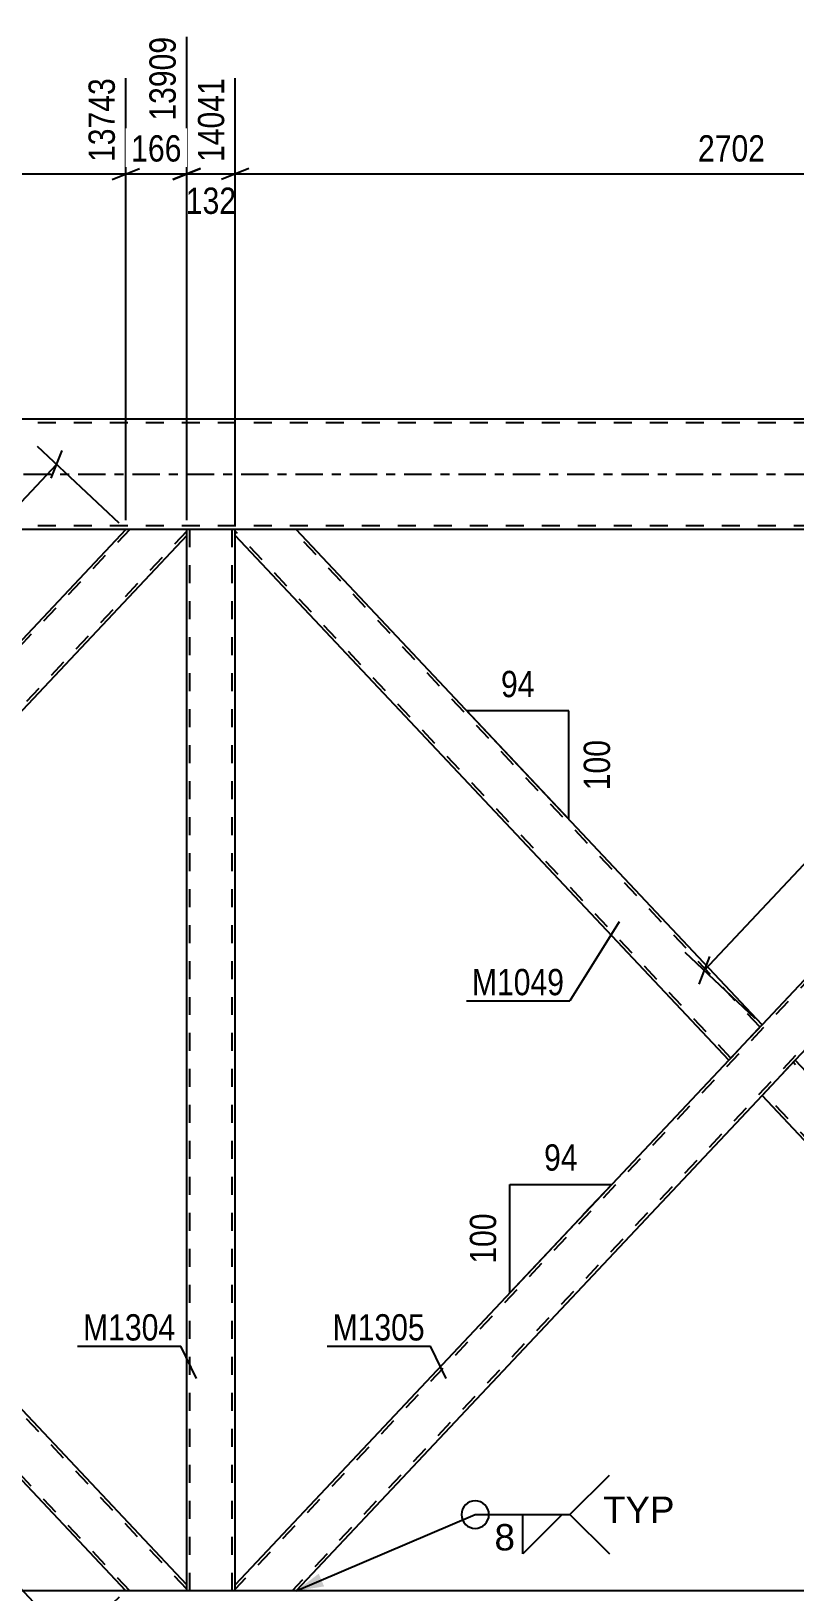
# Model space of a CAD drawing. Header units: millimetres. Extents: x -153 to 1036, y -682 to 159.
# Drawn here: x 521.3 to 604.5, y -121.7 to 48.3 of the extents above; entities that cross this region are included whole.
import ezdxf

# ---------------------------------------------------------------- set-up
doc = ezdxf.new("R2010")
doc.units = ezdxf.units.MM
doc.linetypes.add('DXK_LINE_DOT2', pattern=[3.9198, 1.9599, -1.9599])
doc.linetypes.add('DXK_LINE_DOT3', pattern=[5.9187, 2.979, -0.9799, 0.9799, -0.9799])
doc.styles.add('Arial', font='ARIAL.TTF', dxfattribs={"height": 0.2})
doc.styles.add('Arial Narrow', font='ARIALN.TTF', dxfattribs={"height": 0.2})

# ---------------------------------------------------------------- blocks, each defined once
blk = doc.blocks.new('Part-761548098-1689 - 1400')
at = {"color": 7, "linetype": 'DXK_LINE_DOT2'}
for p, q in [((652.07, -6), (543.54, -121.41)), ((658.26, -6.19), (549.73, -121.6)), ((658.26, -6), (651.63, -6)), ((658.26, -6.48), (658.26, -6)), ((600.9, -59.95), (597.28, -63.8)), ((604.52, -63.8), (600.9, -67.65)), ((550.17, -121.6), (543.54, -121.6))]:
    blk.add_line(p, q, dxfattribs=at)
at = {"color": 2, "linetype": 'Continuous'}
for p, q in [((651.63, -6), (600.9, -59.95)), ((658.26, -6.66), (604.52, -63.8)), ((658.26, -6.66), (658.26, -6.48)), ((597.28, -63.8), (543.54, -120.94)), ((600.9, -67.65), (550.17, -121.6)), ((543.54, -121.6), (543.54, -120.94))]:
    blk.add_line(p, q, dxfattribs=at)
blk = doc.blocks.new('Part-761548098-1912 - 1400')
at = {"color": 2, "linetype": 'Continuous'}
for p, q in [((604.52, -63.8), (600.9, -67.65)), ((658.26, -120.94), (604.52, -63.8)), ((651.63, -121.6), (600.9, -67.65)), ((658.26, -121.6), (658.26, -120.94))]:
    blk.add_line(p, q, dxfattribs=at)
at = {"color": 7, "linetype": 'DXK_LINE_DOT2'}
for p, q in [((658.26, -121.41), (604.3, -64.03)), ((601.12, -67.42), (601.14, -67.4)), ((652.07, -121.6), (601.12, -67.42)), ((658.26, -121.6), (651.63, -121.6))]:
    blk.add_line(p, q, dxfattribs=at)
blk = doc.blocks.new('Part-761548098-1859 - 1400')
at = {"color": 7, "linetype": 'DXK_LINE_DOT2'}
blk.add_line((863.9, -121.6), (50.38, -121.6), dxfattribs=at)
at = {"color": 2, "linetype": 'Continuous'}
blk.add_line((863.9, -121.6), (58.5, -121.6), dxfattribs=at)
blk = doc.blocks.new('Part-761548098-1874 - 1400')
at = {"color": 7, "linetype": 'DXK_LINE_DOT2'}
for p, q in [((919.9, 5.6), (-18.1, 5.6)), ((919.9, -5.6), (-18.1, -5.6))]:
    blk.add_line(p, q, dxfattribs=at)
at = {"color": 2, "linetype": 'Continuous'}
for p, q in [((658.9, 6), (482.9, 6)), ((654.4, -6), (487.4, -6))]:
    blk.add_line(p, q, dxfattribs=at)
at = {"color": 7, "linetype": 'DXK_LINE_DOT3'}
blk.add_line((-18.1, 0), (919.9, 0), dxfattribs=at)
blk = doc.blocks.new('Part-761548098-1965 - 1400')
at = {"color": 2, "linetype": 'Continuous'}
for p, q in [((543.54, -6.66), (543.54, -6)), ((597.28, -63.8), (543.54, -6.66)), ((600.9, -59.95), (550.17, -6)), ((600.46, -60.41), (597.28, -63.8)), ((600.9, -59.95), (600.46, -60.41))]:
    blk.add_line(p, q, dxfattribs=at)
at = {"color": 7, "linetype": 'DXK_LINE_DOT2'}
for p, q in [((550.17, -6), (543.54, -6)), ((597.5, -63.57), (543.54, -6.19)), ((600.68, -60.18), (549.73, -6)), ((600.87, -59.98), (600.46, -60.41)), ((597.5, -63.57), (597.51, -63.55))]:
    blk.add_line(p, q, dxfattribs=at)
blk = doc.blocks.new('Part-761548098-1980 - 1400')
at = {"color": 7, "linetype": 'DXK_LINE_DOT2'}
for p, q in [((543.54, -6), (538.26, -6)), ((538.26, -6.66), (538.26, -6)), ((538.58, -121.6), (538.58, -6)), ((543.22, -121.6), (543.22, -6)), ((543.54, -6.66), (543.54, -6)), ((538.26, -121.6), (538.26, -120.94)), ((543.54, -121.6), (538.26, -121.6)), ((543.54, -121.6), (543.54, -120.94))]:
    blk.add_line(p, q, dxfattribs=at)
at = {"color": 2, "linetype": 'Continuous'}
for p, q in [((538.26, -120.94), (538.26, -6.66)), ((543.54, -120.94), (543.54, -6.66))]:
    blk.add_line(p, q, dxfattribs=at)
blk = doc.blocks.new('Part-761548098-1992 - 1400')
at = {"color": 2, "linetype": 'Continuous'}
for p, q in [((484.53, -63.8), (483.54, -64.84)), ((538.26, -120.94), (484.53, -63.8)), ((483.54, -69.53), (483.54, -64.84)), ((483.54, -70.46), (483.54, -69.53)), ((531.63, -121.6), (483.54, -70.46)), ((538.26, -121.6), (538.26, -120.94))]:
    blk.add_line(p, q, dxfattribs=at)
at = {"color": 7, "linetype": 'DXK_LINE_DOT2'}
for p, q in [((538.26, -121.41), (484.31, -64.03)), ((483.54, -70.39), (483.54, -69.53)), ((483.54, -70), (483.54, -69.89)), ((532.07, -121.6), (483.54, -70)), ((538.26, -121.6), (531.63, -121.6))]:
    blk.add_line(p, q, dxfattribs=at)
blk = doc.blocks.new('Part-761548098-2044 - 1400')
at = {"color": 2, "linetype": 'Continuous'}
for p, q in [((531.63, -6), (483.54, -57.14)), ((538.26, -6.66), (484.53, -63.8)), ((538.26, -6.66), (538.26, -6)), ((483.54, -63.91), (483.54, -57.14)), ((483.54, -64.57), (483.54, -63.91)), ((483.54, -64.84), (483.54, -64.57))]:
    blk.add_line(p, q, dxfattribs=at)
at = {"color": 7, "linetype": 'DXK_LINE_DOT2'}
for p, q in [((532.07, -6), (483.54, -57.6)), ((538.26, -6.19), (483.54, -64.38)), ((538.26, -6), (531.63, -6)), ((484.53, -63.8), (483.54, -64.84)), ((483.54, -64.27), (483.54, -63.91)), ((483.54, -64.57), (483.54, -64.09)), ((483.54, -64.38), (483.54, -64.34))]:
    blk.add_line(p, q, dxfattribs=at)
blk = doc.blocks.new('AngleDimension-761548098-19535 - 1400')
at = {"color": 7, "linetype": 'Continuous'}
for p, q in [((568.99, -26.01), (568.76, -25.77)), ((579.85, -25.77), (568.76, -25.77)), ((579.85, -37.57), (568.76, -25.77)), ((579.85, -37.57), (579.85, -25.77))]:
    blk.add_line(p, q, dxfattribs=at)
at = {"color": 0}
for points in [[(576.73, -24.87), (576.73, -20.67), (571.88, -20.67), (571.88, -24.87)], [(584.95, -28.32), (580.75, -28.32), (580.75, -35.01), (584.95, -35.01)]]:
    blk.add_wipeout(points, dxfattribs=at)
at = {"color": 3, "style": 'Arial Narrow'}
blk.add_text('94', height=2.863, dxfattribs=at).set_placement((572.48, -24.27))
blk.add_text('100', height=2.863, rotation=90.0002, dxfattribs=at).set_placement((584.35, -34.41))
blk = doc.blocks.new('StraightDimension-761548098-15253 - 1400')
at = {"color": 7, "linetype": 'Continuous'}
for p, q in [((538.26, -5), (538.26, 47.65)), ((543.54, -5.66), (543.54, 43.15)), ((536.76, 32.11), (539.76, 33.31)), ((538.26, 32.71), (543.54, 32.71)), ((545.04, 33.31), (542.04, 32.11))]:
    blk.add_line(p, q, dxfattribs=at)
at = {"color": 0, "linetype": 'Continuous'}
blk.add_wipeout([(542.94, 43.75), (538.74, 43.75), (538.74, 33.41), (542.94, 33.41)], dxfattribs=at)
at = {"color": 0}
blk.add_wipeout([(544.24, 27.76), (544.24, 31.96), (537.56, 31.96), (537.56, 27.76)], dxfattribs=at)
at = {"color": 3, "linetype": 'Continuous', "style": 'Arial Narrow'}
blk.add_text('14041', height=2.863, rotation=90.0002, dxfattribs=at).set_placement((542.34, 34.01))
at = {"color": 3, "style": 'Arial Narrow'}
blk.add_text('132', height=2.863, dxfattribs=at).set_placement((538.16, 28.36))
blk = doc.blocks.new('StraightDimension-761548098-15255 - 1400')
at = {"color": 7, "linetype": 'Continuous'}
for p, q in [((478.26, -5), (478.26, 43.15)), ((531.63, -5), (531.63, 43.15)), ((479.76, 33.31), (476.76, 32.11)), ((478.26, 32.71), (531.63, 32.71)), ((530.13, 32.11), (533.13, 33.31))]:
    blk.add_line(p, q, dxfattribs=at)
at = {"color": 0, "linetype": 'Continuous'}
blk.add_wipeout([(531.03, 43.75), (526.83, 43.75), (526.83, 33.41), (531.03, 33.41)], dxfattribs=at)
at = {"color": 0}
blk.add_wipeout([(509.21, 33.46), (509.21, 37.66), (500.69, 37.66), (500.69, 33.46)], dxfattribs=at)
at = {"color": 3, "linetype": 'Continuous', "style": 'Arial Narrow'}
blk.add_text('13743', height=2.863, rotation=90.0002, dxfattribs=at).set_placement((530.43, 34.01))
at = {"color": 3, "style": 'Arial Narrow'}
blk.add_text('1334', height=2.863, dxfattribs=at).set_placement((501.29, 34.06))
blk = doc.blocks.new('StraightDimension-761548098-15254 - 1400')
at = {"color": 7, "linetype": 'Continuous'}
for p, q in [((538.26, -5), (538.26, 47.65)), ((531.63, -5), (531.63, 43.15)), ((530.13, 32.11), (533.13, 33.31)), ((531.63, 32.71), (538.26, 32.71)), ((539.76, 33.31), (536.76, 32.11))]:
    blk.add_line(p, q, dxfattribs=at)
at = {"color": 0}
blk.add_wipeout([(538.29, 33.46), (538.29, 37.66), (531.61, 37.66), (531.61, 33.46)], dxfattribs=at)
at = {"color": 3, "style": 'Arial Narrow'}
blk.add_text('166', height=2.863, dxfattribs=at).set_placement((532.21, 34.06))
at = {"color": 0, "linetype": 'Continuous'}
blk.add_wipeout([(537.66, 48.25), (533.46, 48.25), (533.46, 37.91), (537.66, 37.91)], dxfattribs=at)
at = {"color": 3, "linetype": 'Continuous', "style": 'Arial Narrow'}
blk.add_text('13909', height=2.863, rotation=90.0002, dxfattribs=at).set_placement((537.06, 38.51))
blk = doc.blocks.new('StraightDimension-761548098-2588 - 1400')
at = {"color": 7, "linetype": 'Continuous'}
for p, q in [((530.91, -5.31), (522.02, 3.04)), ((523.5, -0.41), (524.69, 2.59)), ((476.01, -50.05), (524.1, 1.09)), ((482.82, -56.45), (473.93, -48.09)), ((476.6, -48.54), (475.41, -51.55))]:
    blk.add_line(p, q, dxfattribs=at)
at = {"color": 0}
blk.add_wipeout([(502.42, -20.86), (499.36, -17.99), (493.53, -24.19), (496.59, -27.07)], dxfattribs=at)
at = {"color": 3, "style": 'Arial Narrow'}
blk.add_text('1755', height=2.863, rotation=46.7591, dxfattribs=at).set_placement((496.56, -26.22))
blk = doc.blocks.new('StraightDimension-761548098-2621 - 1400')
at = {"color": 7, "linetype": 'Continuous'}
for p, q in [((650.9, -5.31), (643.26, 1.88)), ((644.74, -1.58), (645.93, 1.43)), ((594.6, -54.02), (645.34, -0.08)), ((600.17, -59.26), (592.53, -52.07)), ((595.19, -52.52), (594.01, -55.53))]:
    blk.add_line(p, q, dxfattribs=at)
at = {"color": 0}
blk.add_wipeout([(622.34, -23.44), (619.28, -20.56), (613.45, -26.76), (616.51, -29.64)], dxfattribs=at)
at = {"color": 3, "style": 'Arial Narrow'}
blk.add_text('1851', height=2.863, rotation=46.7591, dxfattribs=at).set_placement((616.48, -28.79))
blk = doc.blocks.new('StraightDimension-761548098-2788 - 1400')
at = {"color": 7, "linetype": 'Continuous'}
for p, q in [((482.82, -71.15), (475.85, -77.7)), ((479.06, -76.74), (476.13, -75.38)), ((477.6, -76.06), (525.69, -127.19)), ((530.91, -122.29), (523.94, -128.84)), ((524.22, -126.51), (527.15, -127.88))]:
    blk.add_line(p, q, dxfattribs=at)
at = {"color": 0}
blk.add_wipeout([(505.1, -104.21), (508.16, -101.34), (502.33, -95.13), (499.27, -98.01)], dxfattribs=at)
at = {"color": 3, "style": 'Arial Narrow'}
blk.add_text('1755', height=2.863, rotation=-46.7591, dxfattribs=at).set_placement((500.12, -98.04))
blk = doc.blocks.new('StraightDimension-761548098-15252 - 1400')
at = {"color": 7, "linetype": 'Continuous'}
for p, q in [((543.54, -5.66), (543.54, 43.15)), ((651.63, -5), (651.63, 43.15)), ((545.04, 33.31), (542.04, 32.11)), ((543.54, 32.71), (651.63, 32.71)), ((650.13, 32.11), (653.13, 33.31))]:
    blk.add_line(p, q, dxfattribs=at)
at = {"color": 0, "linetype": 'Continuous'}
blk.add_wipeout([(651.03, 43.75), (646.83, 43.75), (646.83, 33.41), (651.03, 33.41)], dxfattribs=at)
at = {"color": 0}
blk.add_wipeout([(601.84, 33.46), (601.84, 37.66), (593.33, 37.66), (593.33, 33.46)], dxfattribs=at)
at = {"color": 3, "linetype": 'Continuous', "style": 'Arial Narrow'}
blk.add_text('16743', height=2.863, rotation=90.0002, dxfattribs=at).set_placement((650.43, 34.01))
at = {"color": 3, "style": 'Arial Narrow'}
blk.add_text('2702', height=2.863, dxfattribs=at).set_placement((593.93, 34.06))
blk = doc.blocks.new('AngleDimension-761548098-19537 - 1400')
at = {"color": 7, "linetype": 'Continuous'}
for p, q in [((573.45, -77.33), (584.55, -77.33)), ((573.45, -89.13), (584.55, -77.33)), ((573.45, -89.13), (573.45, -77.33)), ((581.48, -80.59), (584.55, -77.33))]:
    blk.add_line(p, q, dxfattribs=at)
at = {"color": 0}
for points in [[(581.43, -76.43), (581.43, -72.23), (576.57, -72.23), (576.57, -76.43)], [(572.55, -79.89), (568.35, -79.89), (568.35, -86.57), (572.55, -86.57)]]:
    blk.add_wipeout(points, dxfattribs=at)
at = {"color": 3, "style": 'Arial Narrow'}
blk.add_text('94', height=2.863, dxfattribs=at).set_placement((577.17, -75.83))
blk.add_text('100', height=2.863, rotation=90.0002, dxfattribs=at).set_placement((571.95, -85.97))
blk = doc.blocks.new('Mark-761548098-1685 - 1400')
at = {"color": 0}
blk.add_wipeout([(564.19, -94.33), (564.19, -91.33), (554.14, -91.33), (554.14, -94.33)], dxfattribs=at)
blk.add_wipeout([(564.19, -94.33), (564.19, -91.33), (554.14, -91.33), (554.14, -94.33)], dxfattribs=at)
at = {"color": 30, "linetype": 'Continuous'}
for p in [(553.54, -94.93), (566.5, -98.47)]:
    blk.add_line(p, (564.79, -94.93), dxfattribs=at)
at = {"color": 3, "style": 'Arial Narrow'}
blk.add_text('M1305', height=2.863, dxfattribs=at).set_placement((554.14, -94.33))
blk = doc.blocks.new('Mark-761548098-1961 - 1400')
at = {"color": 0}
blk.add_wipeout([(579.36, -56.73), (579.36, -53.73), (569.31, -53.73), (569.31, -56.73)], dxfattribs=at)
blk.add_wipeout([(579.36, -56.73), (579.36, -53.73), (569.31, -53.73), (569.31, -56.73)], dxfattribs=at)
at = {"color": 30, "linetype": 'Continuous'}
for p in [(585.34, -48.72), (568.71, -57.33)]:
    blk.add_line(p, (579.96, -57.33), dxfattribs=at)
at = {"color": 3, "style": 'Arial Narrow'}
blk.add_text('M1049', height=2.863, dxfattribs=at).set_placement((569.31, -56.73))
blk = doc.blocks.new('Mark-761548098-1976 - 1400')
at = {"color": 0}
blk.add_wipeout([(537.02, -94.33), (537.02, -91.33), (526.97, -91.33), (526.97, -94.33)], dxfattribs=at)
blk.add_wipeout([(537.02, -94.33), (537.02, -91.33), (526.97, -91.33), (526.97, -94.33)], dxfattribs=at)
at = {"color": 30, "linetype": 'Continuous'}
for p in [(526.37, -94.93), (539.33, -98.47)]:
    blk.add_line(p, (537.62, -94.93), dxfattribs=at)
at = {"color": 3, "style": 'Arial Narrow'}
blk.add_text('M1304', height=2.863, dxfattribs=at).set_placement((526.97, -94.33))
blk = doc.blocks.new('WeldMark-761548098-3618 - 1400')
at = {"linetype": 'Continuous'}
blk.add_hatch(color=30, dxfattribs=at).paths.add_polyline_path([(553.22, -121.11), (550.17, -121.6), (552.63, -119.73)])
at = {"color": 3, "linetype": 'Continuous'}
for q in [(584.28, -109.01), (584.28, -117.58)]:
    blk.add_line((579.99, -113.29), q, dxfattribs=at)
at = {"color": 30, "linetype": 'Continuous'}
blk.add_line((550.17, -121.6), (569.67, -113.29), dxfattribs=at)
at = {"color": 3, "linetype": 'Continuous'}
blk.add_arc((569.67, -113.29), 1.5, 90, 270, dxfattribs=at)
at = {"color": 0}
blk.add_wipeout([(574.19, -117.39), (574.19, -113.99), (571.57, -113.99), (571.57, -117.39)], dxfattribs=at)
at = {"color": 30, "linetype": 'Continuous'}
blk.add_line((569.67, -113.29), (579.99, -113.29), dxfattribs=at)
at = {"color": 3, "linetype": 'Continuous'}
for p, q in [((574.85, -113.29), (579.14, -113.29)), ((579.14, -113.29), (574.85, -117.58)), ((574.85, -117.58), (574.85, -113.29))]:
    blk.add_line(p, q, dxfattribs=at)
blk.add_arc((569.67, -113.29), 1.5, 270, 90, dxfattribs=at)
at = {"color": 3, "style": 'Arial'}
blk.add_text('8', height=2.87, dxfattribs=at).set_placement((571.77, -117.19))
at = {"color": 0, "linetype": 'Continuous'}
blk.add_wipeout([(591.37, -114.19), (591.37, -111.19), (583.59, -111.19), (583.59, -114.19)], dxfattribs=at)
blk.add_wipeout([(591.37, -114.19), (591.37, -111.19), (583.59, -111.19), (583.59, -114.19)], dxfattribs=at)
at = {"color": 3, "linetype": 'Continuous', "style": 'Arial'}
blk.add_text('TYP', height=2.865, dxfattribs=at).set_placement((583.59, -114.19))

msp = doc.modelspace()

# ---------------------------------------------------------------- block references
for name in ['Part-761548098-1874 - 1400', 'Part-761548098-2044 - 1400', 'Part-761548098-1980 - 1400', 'Part-761548098-1689 - 1400', 'Part-761548098-1965 - 1400', 'Part-761548098-1992 - 1400', 'Part-761548098-1912 - 1400', 'Part-761548098-1859 - 1400']:
    msp.add_blockref(name, (0, 0))

# ---------------------------------------------------------------- next in the draw order: block references
for name in ['StraightDimension-761548098-15253 - 1400', 'StraightDimension-761548098-15255 - 1400', 'StraightDimension-761548098-2621 - 1400', 'AngleDimension-761548098-19535 - 1400', 'Mark-761548098-1961 - 1400', 'StraightDimension-761548098-2788 - 1400', 'AngleDimension-761548098-19537 - 1400', 'Mark-761548098-1685 - 1400', 'WeldMark-761548098-3618 - 1400']:
    msp.add_blockref(name, (0, 0))

# ---------------------------------------------------------------- next in the draw order: block references
for name in ['StraightDimension-761548098-15254 - 1400', 'StraightDimension-761548098-15252 - 1400', 'Mark-761548098-1976 - 1400']:
    msp.add_blockref(name, (0, 0))

# ---------------------------------------------------------------- next in the draw order: block references
msp.add_blockref('StraightDimension-761548098-2588 - 1400', (0, 0))

doc.saveas('drawing.dxf')
